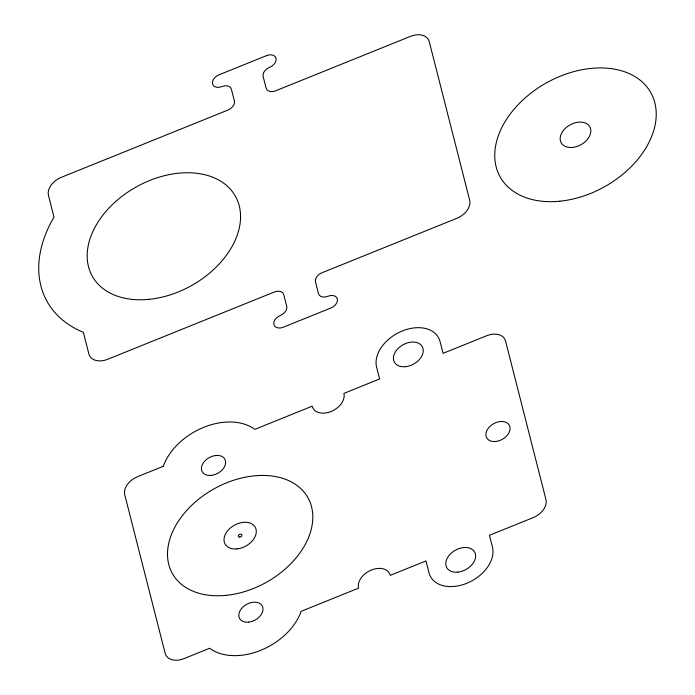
<?xml version="1.0" encoding="UTF-8"?>
<svg xmlns="http://www.w3.org/2000/svg" width="695" height="695" viewBox="0 0 695 695"><rect width="100%" height="100%" fill="white"/><g stroke="black" fill="none" stroke-linecap="round" stroke-linejoin="round"><path stroke-width="1.04" d="M266.576 55.617L218.977 74.834A8.627 5.951 -29.2 0 0 212.54 83.904A8.627 5.951 -29.2 0 0 221.966 86.571A8.627 5.951 -29.2 0 1 231.4 89.238L234.389 100.975A8.627 5.951 -29.2 0 1 227.951 110.053L61.351 177.321A17.262 11.902 -29.2 0 0 48.476 195.46L53.993 217.118A133.761 92.244 -29.2 0 0 83.339 332.288L88.864 353.937A17.262 11.902 -29.2 0 0 107.716 359.272L274.317 292.004A8.627 5.951 -29.2 0 1 283.751 294.671L286.74 306.417A8.627 5.951 -29.2 0 1 280.302 315.487A8.627 5.951 -29.2 0 0 273.865 324.556A8.627 5.951 -29.2 0 0 283.291 327.223L330.898 308.007A8.627 5.951 -29.2 0 0 337.336 298.937A8.627 5.951 -29.2 0 0 327.901 296.27A8.627 5.951 -29.2 0 1 318.475 293.603L315.478 281.866A8.627 5.951 -29.2 0 1 321.915 272.788L456.789 218.334A17.262 11.902 -29.2 0 0 469.664 200.195L429.275 41.717A17.262 11.902 -29.2 0 0 410.415 36.383L275.55 90.837A8.627 5.951 -29.2 0 1 266.124 88.169L263.127 76.424A8.627 5.951 -29.2 0 1 269.564 67.354A8.627 5.951 -29.2 0 0 276.002 58.284A8.627 5.951 -29.2 0 0 266.576 55.617M163.29 466.302L137.636 476.666A17.262 11.902 -29.2 0 0 124.761 494.805L165.149 653.283A17.262 11.902 -29.2 0 0 184.001 658.617L209.655 648.261A56.095 38.685 -29.2 0 0 260.642 650.338A56.095 38.685 -29.2 0 0 301.152 611.322L358.542 588.152A17.262 11.902 -29.2 0 1 371.417 570.004A17.262 11.902 -29.2 0 1 390.269 575.338L425.974 560.926L428.963 572.663A34.515 23.804 -29.2 0 0 466.675 583.331A34.515 23.804 -29.2 0 0 492.434 547.043L489.436 535.298L533.074 517.679A17.262 11.902 -29.2 0 0 545.949 499.54L505.56 341.063A17.262 11.902 -29.2 0 0 486.7 335.728L443.071 353.347L440.074 341.601A34.515 23.804 -29.2 0 0 402.362 330.942A34.515 23.804 -29.2 0 0 376.612 367.229L379.6 378.966L343.903 393.387A17.262 11.902 -29.2 0 1 331.029 411.527A17.262 11.902 -29.2 0 1 312.168 406.193L254.778 429.362A56.095 38.685 -29.2 0 0 203.8 427.295A56.095 38.685 -29.2 0 0 163.29 466.302M559.892 201.202A86.293 59.509 -29.2 0 0 651.893 94.746A86.293 59.509 -29.2 0 0 514.691 108.463A86.293 59.509 -29.2 0 0 559.892 201.202M572.532 147.418A16.393 11.311 -29.2 0 0 590.012 127.194A16.393 11.311 -29.2 0 0 563.94 129.8A16.393 11.311 -29.2 0 0 572.532 147.418M457.814 572.133A15.968 11.007 -29.2 0 0 474.833 552.438A15.968 11.007 -29.2 0 0 449.448 554.984A15.968 11.007 -29.2 0 0 457.814 572.133M405.454 366.699A15.968 11.007 -29.2 0 0 422.473 347.005A15.968 11.007 -29.2 0 0 397.097 349.542A15.968 11.007 -29.2 0 0 405.454 366.699M248.575 622.147A12.944 8.931 -29.2 0 0 262.38 606.17A12.944 8.931 -29.2 0 0 241.799 608.229A12.944 8.931 -29.2 0 0 248.575 622.147M211.184 475.406A12.944 8.931 -29.2 0 0 224.98 459.438A12.944 8.931 -29.2 0 0 204.4 461.497A12.944 8.931 -29.2 0 0 211.184 475.406M495.648 441.473A12.944 8.931 -29.2 0 0 509.444 425.505A12.944 8.931 -29.2 0 0 488.863 427.555A12.944 8.931 -29.2 0 0 495.648 441.473M226.118 595.363A77.666 53.558 -29.2 0 0 308.91 499.557A77.666 53.558 -29.2 0 0 185.435 511.911A77.666 53.558 -29.2 0 0 226.118 595.363M237.03 548.894A17.262 11.902 -29.2 0 0 255.43 527.601A17.262 11.902 -29.2 0 0 227.995 530.346A17.262 11.902 -29.2 0 0 237.03 548.894M239.801 537.105A1.946 1.338 -29.2 0 0 241.869 534.707A1.946 1.338 -29.2 0 0 238.785 535.02A1.946 1.338 -29.2 0 0 239.801 537.105M149.051 299.337A81.984 56.538 -29.2 0 0 236.448 198.205A81.984 56.538 -29.2 0 0 106.109 211.245A81.984 56.538 -29.2 0 0 149.051 299.337"/></g></svg>
